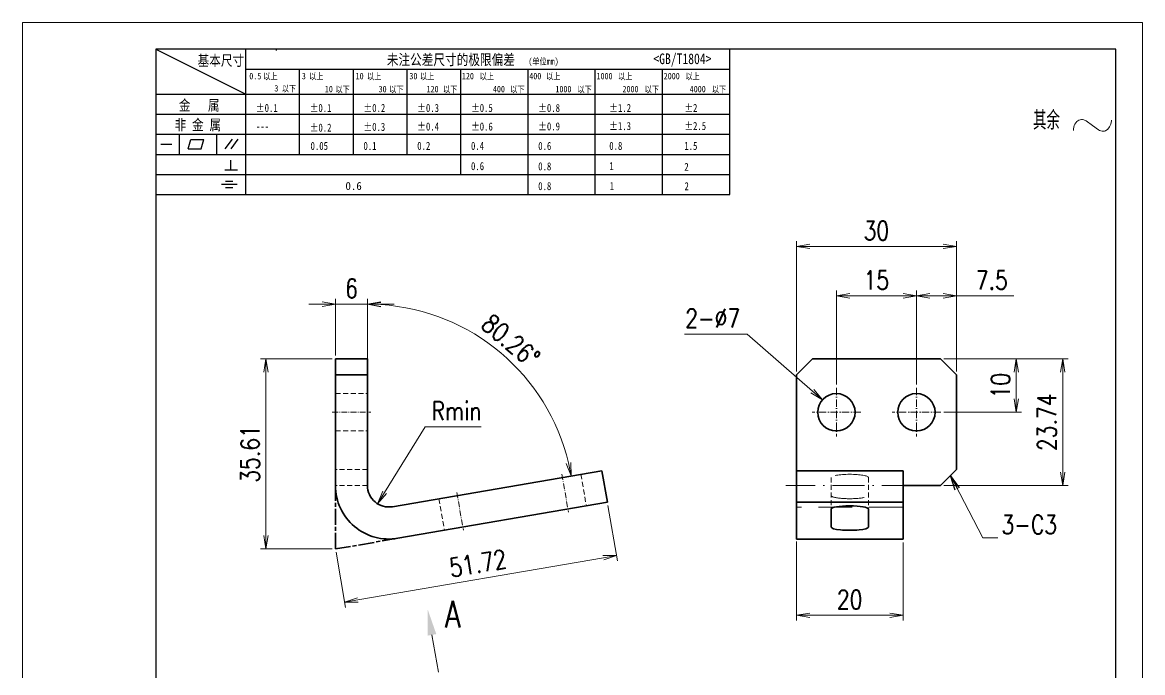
# Model space of a CAD drawing. Header units: millimetres. Extents: x 1333 to 78972, y -42879 to -5704.
# Drawn here: x 76003.6 to 76213.6, y -21623.9 to -21502.1 of the extents above; entities that cross this region are included whole.
import ezdxf
from ezdxf.enums import TextEntityAlignment as Align

# ---------------------------------------------------------------- set-up
doc = ezdxf.new("R2010")
doc.units = ezdxf.units.MM
doc.header["$LTSCALE"] = 0.5
for name, pattern in [('AM_ISO02W050x2', [3.75, 3, -0.75]), ('AM_ISO08W050x2', [9, 6, -0.75, 1.5, -0.75]), ('DASHDOT', [18.5, 12, -3, 0.5, -3]), ('DASHED', [19.05, 12.7, -6.35]), ('DOT2', [0.125, 0, -0.125])]:
    doc.linetypes.add(name, pattern=pattern)
for name, color, linetype, lineweight in [('中心线', 2, 'AM_ISO08W050x2', 18), ('图框', 7, 'Continuous', 18), ('标注线', 3, 'Continuous', 18), ('粗实线', 7, 'Continuous', 35), ('粗点划线', 6, 'AM_ISO08W050x2', 35), ('虚线', 1, 'AM_ISO02W050x2', 18)]:
    doc.layers.add(name, color=color, linetype=linetype, lineweight=lineweight)
doc.layers.add('图框文字', color=7, linetype='Continuous')
doc.layers.add('打印-禁用', color=7, linetype='Continuous', lineweight=15, plot=False)
doc.styles.add('DIM', font='romans.shx', dxfattribs={"width": 0.8, "bigfont": 'bigfont.shx'})
doc.styles.get("Standard").update_dxf_attribs({"font": 'simplex.shx'})
doc.styles.add('国标', font='simfang.ttf', dxfattribs={"width": 0.8})
doc.styles.add('机械长仿宋', font='gbenor.shx', dxfattribs={"height": 1, "bigfont": 'gbcbig.shx'})
doc.dimstyles.new('XR 1-1', dxfattribs={"dimtxt": 3.5, "dimasz": 2.5, "dimexe": 1, "dimexo": 0.625, "dimgap": 1.2, "dimtad": 1, "dimtoh": 1, "dimdsep": 46, "dimtxsty": 'DIM', "dimblk": 'OPEN', "dimcen": 0, "dimclrd": 8, "dimclre": 8, "dimclrt": 2, "dimazin": 2, "dimtfac": 0.5, "dimtmove": 0, "dimatfit": 3, "dimldrblk": 'OPEN', "dimfxl": 1, "dimtolj": 2, "dimlwd": 18, "dimlwe": 18, "dimarcsym": 0})
doc.dimstyles.new('XR 1-1$0', dxfattribs={"dimtxt": 3.5, "dimasz": 2.5, "dimexe": 1, "dimexo": 0.625, "dimgap": 1.2, "dimtad": 1, "dimzin": 9, "dimdsep": 46, "dimtxsty": 'DIM', "dimblk": 'OPEN', "dimcen": 0, "dimclrd": 8, "dimclre": 8, "dimclrt": 2, "dimazin": 2, "dimtfac": 0.5, "dimtmove": 0, "dimatfit": 3, "dimldrblk": 'OPEN', "dimfxl": 1, "dimtolj": 2, "dimlwd": 18, "dimlwe": 18, "dimarcsym": 0})
doc.dimstyles.new('XR 1-1$3', dxfattribs={"dimtxt": 3.5, "dimasz": 2.5, "dimexe": 1, "dimexo": 0.625, "dimgap": 1.2, "dimtad": 1, "dimtoh": 1, "dimdsep": 46, "dimtxsty": 'DIM', "dimblk": 'OPEN', "dimcen": 0, "dimclrd": 8, "dimclre": 8, "dimclrt": 2, "dimazin": 2, "dimtfac": 0.5, "dimtofl": 0, "dimtmove": 0, "dimatfit": 3, "dimldrblk": 'OPEN', "dimfxl": 1, "dimtolj": 2, "dimlwd": 18, "dimlwe": 18, "dimarcsym": 0})
doc.dimstyles.new('XR 1-1$4', dxfattribs={"dimtxt": 3.5, "dimasz": 2.5, "dimexe": 1, "dimexo": 0.625, "dimgap": 1.2, "dimtad": 1, "dimtoh": 1, "dimdsep": 46, "dimtxsty": 'DIM', "dimblk": 'OPEN', "dimcen": 0, "dimclrd": 8, "dimclre": 8, "dimclrt": 2, "dimazin": 2, "dimtfac": 0.5, "dimtofl": 0, "dimtmove": 0, "dimatfit": 3, "dimldrblk": 'OPEN', "dimfxl": 1, "dimtolj": 2, "dimlwd": 18, "dimlwe": 18, "dimarcsym": 0})

# ---------------------------------------------------------------- blocks, each defined once
blk = doc.blocks.new('GZDEH零件A4图框V01版')
at = {"layer": '图框文字', "linetype": 'Continuous'}
for p, q in [((25, 292), (25, 13.5)), ((205, 292), (25, 292)), ((205, 13.5), (205, 292))]:
    blk.add_line(p, q, dxfattribs=at)
at = {"layer": '图框文字', "color": 9}
for p, q in [((25, 292), (41.88, 283.54)), ((41.88, 264.79), (41.88, 292)), ((47.66, 291.75), (47.66, 292)), ((132.6, 264.79), (132.6, 292)), ((41.88, 288.22), (132.6, 288.22)), ((51.96, 272.29), (51.96, 288.22)), ((62.04, 272.29), (62.04, 288.22)), ((72.12, 272.29), (72.12, 288.22)), ((82.2, 268.54), (82.2, 288.22)), ((94.8, 264.79), (94.8, 288.22)), ((107.4, 264.79), (107.4, 288.22)), ((120, 264.79), (120, 288.22)), ((25, 283.54), (132.6, 283.54)), ((25, 279.79), (132.6, 279.79)), ((25, 276.04), (132.6, 276.04)), ((29.43, 272.34), (29.43, 276.04)), ((36.42, 272.34), (36.42, 276.04)), ((38.03, 273.3), (39.36, 275.16)), ((39.11, 273.3), (40.45, 275.16)), ((25.94, 274.19), (28, 274.19)), ((31.1, 273.3), (31.58, 275.09)), ((31.1, 273.3), (33.51, 273.3)), ((31.58, 275.09), (33.99, 275.09)), ((33.51, 273.3), (33.99, 275.09)), ((25, 272.29), (132.6, 272.29)), ((39.09, 269.41), (39.09, 271.18)), ((37.93, 269.41), (40.32, 269.41)), ((25, 268.54), (132.6, 268.54)), ((38.08, 267.29), (39.43, 267.29)), ((25, 264.79), (132.6, 264.79)), ((37.3, 266.69), (40.28, 266.69)), ((38.08, 266.09), (39.44, 266.09))]:
    blk.add_line(p, q, dxfattribs=at)
at = {"layer": '打印-禁用', "linetype": 'Continuous'}
for p, q in [((0, 297), (0, 0)), ((210, 297), (0, 297)), ((210, 297), (210, 0))]:
    blk.add_line(p, q, dxfattribs=at)
at = {"layer": '图框文字', "color": 9, "style": '国标', "width": 0.8}
for s, height, p in [('基本尺寸', 2, (32.84, 288.88)), ('未注公差尺寸的极限偏差', 2, (68.32, 289.02)), ('<GB/T1804>', 2, (118.29, 289.19)), ('30', 1.2, (72.55, 286.35)), ('金   属', 2, (29.33, 280.48)), ('±0.1', 1.5, (43.78, 280.23)), ('±0.1', 1.5, (53.86, 280.23)), ('±0.2', 1.5, (63.94, 280.23)), ('±0.3', 1.5, (74.02, 280.23)), ('±0.5', 1.5, (84.1, 280.23)), ('±0.8', 1.5, (96.7, 280.23)), ('±1.2', 1.5, (110.02, 280.23)), ('±2', 1.5, (124.09, 280.23)), ('非 金 属', 2, (28.53, 276.82)), ('---', 1.5, (43.78, 276.81)), ('±0.2', 1.5, (53.86, 276.54)), ('±0.3', 1.5, (63.94, 276.69)), ('±0.4', 1.5, (74.02, 276.75)), ('±0.6', 1.5, (84.1, 276.75)), ('±0.9', 1.5, (96.7, 276.78)), ('±1.3', 1.5, (110.02, 276.84)), ('±2.5', 1.5, (124.09, 276.85)), ('0.1', 1.5, (63.94, 273.12)), ('0.2', 1.5, (74.02, 273.13)), ('0.4', 1.5, (84.1, 273.13)), ('0.6', 1.5, (96.7, 273.11)), ('0.8', 1.5, (110.02, 273.13)), ('1.5', 1.5, (124.09, 273.12)), ('0.6', 1.5, (84.1, 269.33)), ('0.8', 1.5, (96.7, 269.3)), ('1', 1.5, (110.02, 269.34)), ('2', 1.5, (124.09, 269.2)), ('0.8', 1.5, (96.7, 265.59)), ('1', 1.5, (110.1, 265.6)), ('2', 1.5, (124.13, 265.57))]:
    blk.add_text(s, height=height, dxfattribs=at).set_placement(p)
at = {"layer": '图框文字', "color": 9, "lineweight": 15, "style": '国标', "width": 0.8}
for s, p in [('0.5', (42.54, 286.35)), ('以上', (45.15, 286.3)), ('3', (52.39, 286.35)), ('以上', (53.76, 286.3)), ('10', (62.47, 286.35)), ('以上', (64.6, 286.3)), ('以上', (74.53, 286.3)), ('120', (82.39, 286.35)), ('以上', (85.72, 286.3)), ('400', (95.03, 286.35)), ('以上', (98.19, 286.3)), ('1000', (107.63, 286.35)), ('以上', (111.67, 286.3)), ('2000', (120.23, 286.35)), ('以上', (124.31, 286.3)), ('3', (47.24, 284.06)), ('以下', (48.61, 284.01)), ('10', (56.7, 283.92)), ('以下', (58.69, 283.87)), ('30', (66.78, 283.92)), ('以下', (68.77, 283.87)), ('120', (75.77, 283.92)), ('以下', (78.85, 283.87)), ('400', (88.21, 283.92)), ('以下', (91.45, 283.87)), ('1000', (99.92, 283.92)), ('以下', (104.05, 283.87)), ('2000', (112.5, 283.92)), ('以下', (116.65, 283.87)), ('4000', (125.1, 283.92)), ('以下', (129.25, 283.87))]:
    blk.add_text(s, height=1.2, dxfattribs=at).set_placement(p)
at = {"layer": '图框文字', "color": 9, "lineweight": 13, "style": '国标'}
blk.add_text('0.6', height=1.5, dxfattribs=at).set_placement((60.56, 265.61))
at = {"layer": '图框文字', "color": 9, "lineweight": 15, "insert": (94.85, 290.31), "char_height": 1.2, "width": 8.7957, "attachment_point": 1, "style": '国标'}
blk.add_mtext('(单位mm)', dxfattribs=at)
at = {"layer": '图框文字', "color": 9, "insert": (54.02, 273.09), "char_height": 1.5, "width": 5.1982, "attachment_point": 7, "style": '国标'}
blk.add_mtext('0.05', dxfattribs=at)
blk = doc.blocks.new('DEH A4')
at = {"layer": '图框'}
blk.add_blockref('GZDEH零件A4图框V01版', (0, 0), dxfattribs=at)
blk = doc.blocks.new('其余不去材料')
at = {"layer": '标注线', "color": 2, "lineweight": 13}
for points in [[(0, 0.17), (0.01, 0.48), (0.07, 0.79), (0.16, 1.09), (0.28, 1.36), (0.44, 1.6), (0.62, 1.8), (0.82, 1.97), (1.04, 2.09), (1.26, 2.17), (1.49, 2.21), (1.72, 2.21), (1.94, 2.17), (2.37, 1.97), (2.41, 1.95)], [(2.41, 1.95), (3.55, 1.11), (4.7, 0.27)], [(4.7, 0.27), (4.91, 0.14), (5.14, 0.05), (5.37, 0), (5.6, 0), (5.82, 0.04), (6.04, 0.11), (6.45, 0.38), (6.79, 0.8), (7.02, 1.34), (7.11, 1.95), (7.11, 2.09)]]:
    blk.add_lwpolyline(points, dxfattribs=at)
at = {"layer": '标注线', "color": 7, "linetype": 'DOT2', "style": '机械长仿宋'}
blk.add_text('其余', height=3.5, dxfattribs=at).set_placement((-7.56, 0.3))
blk = doc.blocks.new('_Open')
at = {"color": 0, "linetype": 'ByBlock', "lineweight": -2}
for p, q in [((-1, 0.167), (0, 0)), ((-1, -0.167), (0, 0)), ((0, 0), (-1, 0))]:
    blk.add_line(p, q, dxfattribs=at)
blk = doc.blocks.new('*D679')
at = {"layer": 'Defpoints', "color": 0, "transparency": 16777216}
for p in [(76068.33, -21554.87), (76062.33, -21565.12), (76068.33, -21565.12)]:
    blk.add_point(p, dxfattribs=at)
at = {"layer": '标注线', "color": 8, "lineweight": 18, "transparency": 16777216}
for p, q in [((76062.33, -21564.49), (76062.33, -21553.87)), ((76068.33, -21564.49), (76068.33, -21553.87)), ((76059.83, -21554.87), (76057.33, -21554.87)), ((76062.33, -21554.87), (76068.33, -21554.87)), ((76070.83, -21554.87), (76073.33, -21554.87))]:
    blk.add_line(p, q, dxfattribs=at)
at = {"layer": '标注线', "color": 8, "lineweight": 18, "transparency": 16777216, "xscale": 2.5, "yscale": 2.5, "zscale": 2.5}
blk.add_blockref('_Open', (76062.33, -21554.87), dxfattribs=at)
at = {"layer": '标注线', "color": 8, "lineweight": 18, "transparency": 16777216, "xscale": 2.5, "yscale": 2.5, "zscale": 2.5, "rotation": 180}
blk.add_blockref('_Open', (76068.33, -21554.87), dxfattribs=at)
at = {"layer": '标注线', "color": 2, "transparency": 16777216, "insert": (76065.33, -21551.92), "char_height": 3.5, "attachment_point": 5, "style": 'DIM'}
blk.add_mtext('\\A2;6', dxfattribs=at)
blk = doc.blocks.new('*D680')
at = {"layer": 'Defpoints', "color": 0, "transparency": 16777216}
for p in [(76113.3, -21591.97), (76062.33, -21600.73), (76115.01, -21601.94)]:
    blk.add_point(p, dxfattribs=at)
at = {"layer": '标注线', "color": 8, "lineweight": 18, "transparency": 16777216}
for p, q in [((76113.4, -21592.59), (76115.18, -21602.93)), ((76062.43, -21601.34), (76064.21, -21611.68)), ((76066.5, -21610.27), (76112.54, -21602.37))]:
    blk.add_line(p, q, dxfattribs=at)
at = {"layer": '标注线', "color": 8, "lineweight": 18, "transparency": 16777216, "xscale": 2.5, "yscale": 2.5, "zscale": 2.5}
for p, rotation in [((76115.01, -21601.94), 9.74443335497679), ((76064.04, -21610.7), 189.7444333549768)]:
    blk.add_blockref('_Open', p, dxfattribs=dict(at, rotation=rotation))
at = {"layer": '标注线', "color": 2, "transparency": 16777216, "insert": (76089.02, -21603.41), "char_height": 3.5, "attachment_point": 5, "rotation": 9.7444, "style": 'DIM'}
blk.add_mtext('\\A2;51.72', dxfattribs=at)
blk = doc.blocks.new('*D681')
at = {"layer": 'Defpoints', "color": 0, "transparency": 16777216}
for p in [(76049.29, -21565.12), (76062.33, -21565.12), (76062.33, -21600.73)]:
    blk.add_point(p, dxfattribs=at)
at = {"layer": '标注线', "color": 8, "lineweight": 18, "transparency": 16777216}
for p, q in [((76061.7, -21565.12), (76048.29, -21565.12)), ((76049.29, -21598.23), (76049.29, -21567.62)), ((76061.7, -21600.73), (76048.29, -21600.73))]:
    blk.add_line(p, q, dxfattribs=at)
at = {"layer": '标注线', "color": 8, "lineweight": 18, "transparency": 16777216, "xscale": 2.5, "yscale": 2.5, "zscale": 2.5}
for p, rotation in [((76049.29, -21565.12), 90), ((76049.29, -21600.73), 270)]:
    blk.add_blockref('_Open', p, dxfattribs=dict(at, rotation=rotation))
at = {"layer": '标注线', "color": 2, "transparency": 16777216, "insert": (76046.34, -21582.92), "char_height": 3.5, "attachment_point": 5, "rotation": 90, "style": 'DIM'}
blk.add_mtext('\\A2;35.61', dxfattribs=at)
blk = doc.blocks.new('*D682')
at = {"layer": 'Defpoints', "color": 0, "transparency": 16777216}
for p in [(76072.33, -21588.86), (76070.23, -21592.27)]:
    blk.add_point(p, dxfattribs=at)
at = {"layer": '标注线', "color": 8, "lineweight": 18, "transparency": 16777216}
for p, q in [((76079.13, -21577.82), (76071.54, -21590.14)), ((76089.66, -21577.82), (76079.13, -21577.82))]:
    blk.add_line(p, q, dxfattribs=at)
at = {"layer": '标注线', "color": 8, "lineweight": 18, "transparency": 16777216, "xscale": 2.5, "yscale": 2.5, "zscale": 2.5, "rotation": 238.3561016923709}
blk.add_blockref('_Open', (76070.23, -21592.27), dxfattribs=at)
at = {"layer": '标注线', "color": 2, "transparency": 16777216, "insert": (76085, -21574.87), "char_height": 3.5, "attachment_point": 5, "style": 'DIM'}
blk.add_mtext('\\A2;{\\Fromans,bigfont|c134;Rmin}', dxfattribs=at)
blk = doc.blocks.new('*D683')
at = {"layer": 'Defpoints', "color": 0, "transparency": 16777216}
for p in [(76068.33, -21568.12), (76099.47, -21570.57), (76112.28, -21586.06), (76068.33, -21588.86), (76073, -21592.81)]:
    blk.add_point(p, dxfattribs=at)
at = {"layer": '标注线', "color": 8, "lineweight": 18, "transparency": 16777216}
blk.add_line((76068.33, -21567.49), (76068.33, -21553.87), dxfattribs=at)
blk.add_arc((76068.33, -21593.61), 38.74, 13.4426, 86.3018, dxfattribs=at)
at = {"layer": '标注线', "color": 8, "lineweight": 18, "transparency": 16777216, "xscale": 2.5, "yscale": 2.5, "zscale": 2.5}
for p, rotation in [((76068.33, -21554.87), 178.1509197826612), ((76106.51, -21587.05), 281.593513572335)]:
    blk.add_blockref('_Open', p, dxfattribs=dict(at, rotation=rotation))
at = {"layer": '标注线', "color": 2, "transparency": 16777216, "insert": (76095.19, -21561.73), "char_height": 3.5, "attachment_point": 5, "rotation": 319.8722, "style": 'DIM'}
blk.add_mtext('\\A2;80.26°', dxfattribs=at)
blk = doc.blocks.new('*D684')
at = {"layer": 'Defpoints', "color": 0, "transparency": 16777216}
for p in [(76171.23, -21553.31), (76156.23, -21570.57), (76171.23, -21570.57)]:
    blk.add_point(p, dxfattribs=at)
at = {"layer": '标注线', "color": 8, "lineweight": 18, "transparency": 16777216}
for p, q in [((76156.23, -21569.94), (76156.23, -21552.31)), ((76158.73, -21553.31), (76168.73, -21553.31)), ((76171.23, -21569.94), (76171.23, -21552.31))]:
    blk.add_line(p, q, dxfattribs=at)
at = {"layer": '标注线', "color": 8, "lineweight": 18, "transparency": 16777216, "xscale": 2.5, "yscale": 2.5, "zscale": 2.5, "rotation": 180}
blk.add_blockref('_Open', (76156.23, -21553.31), dxfattribs=at)
at = {"layer": '标注线', "color": 8, "lineweight": 18, "transparency": 16777216, "xscale": 2.5, "yscale": 2.5, "zscale": 2.5}
blk.add_blockref('_Open', (76171.23, -21553.31), dxfattribs=at)
at = {"layer": '标注线', "color": 2, "transparency": 16777216, "insert": (76163.73, -21550.36), "char_height": 3.5, "attachment_point": 5, "style": 'DIM'}
blk.add_mtext('\\A2;15', dxfattribs=at)
blk = doc.blocks.new('*D685')
at = {"layer": 'Defpoints', "color": 0, "transparency": 16777216}
for p in [(76178.73, -21553.31), (76178.73, -21568.12), (76171.23, -21570.57)]:
    blk.add_point(p, dxfattribs=at)
at = {"layer": '标注线', "color": 8, "lineweight": 18, "transparency": 16777216}
for p, q in [((76171.23, -21569.94), (76171.23, -21552.31)), ((76173.73, -21553.31), (76176.23, -21553.31)), ((76178.73, -21567.49), (76178.73, -21552.31)), ((76178.73, -21553.31), (76189.5, -21553.31))]:
    blk.add_line(p, q, dxfattribs=at)
at = {"layer": '标注线', "color": 8, "lineweight": 18, "transparency": 16777216, "xscale": 2.5, "yscale": 2.5, "zscale": 2.5, "rotation": 180}
blk.add_blockref('_Open', (76171.23, -21553.31), dxfattribs=at)
at = {"layer": '标注线', "color": 8, "lineweight": 18, "transparency": 16777216, "xscale": 2.5, "yscale": 2.5, "zscale": 2.5}
blk.add_blockref('_Open', (76178.73, -21553.31), dxfattribs=at)
at = {"layer": '标注线', "color": 2, "transparency": 16777216, "insert": (76185.36, -21550.36), "char_height": 3.5, "attachment_point": 5, "style": 'DIM'}
blk.add_mtext('\\A2;7.5', dxfattribs=at)
blk = doc.blocks.new('*D686')
at = {"layer": 'Defpoints', "color": 0, "transparency": 16777216}
for p in [(76175.73, -21565.12), (76189.96, -21565.12), (76175.78, -21575.12)]:
    blk.add_point(p, dxfattribs=at)
at = {"layer": '标注线', "color": 8, "lineweight": 18, "transparency": 16777216}
for p, q in [((76176.35, -21565.12), (76190.96, -21565.12)), ((76189.96, -21572.62), (76189.96, -21567.62)), ((76176.4, -21575.12), (76190.96, -21575.12))]:
    blk.add_line(p, q, dxfattribs=at)
at = {"layer": '标注线', "color": 8, "lineweight": 18, "transparency": 16777216, "xscale": 2.5, "yscale": 2.5, "zscale": 2.5}
for p, rotation in [((76189.96, -21565.12), 90), ((76189.96, -21575.12), 270)]:
    blk.add_blockref('_Open', p, dxfattribs=dict(at, rotation=rotation))
at = {"layer": '标注线', "color": 2, "transparency": 16777216, "insert": (76187.01, -21570.12), "char_height": 3.5, "attachment_point": 5, "rotation": 90, "style": 'DIM'}
blk.add_mtext('\\A2;10', dxfattribs=at)
blk = doc.blocks.new('*D687')
at = {"layer": 'Defpoints', "color": 0, "transparency": 16777216}
for p in [(76175.73, -21565.12), (76175.73, -21588.86), (76198.65, -21588.86)]:
    blk.add_point(p, dxfattribs=at)
at = {"layer": '标注线', "color": 8, "lineweight": 18, "transparency": 16777216}
for p, q in [((76176.35, -21565.12), (76199.65, -21565.12)), ((76198.65, -21567.62), (76198.65, -21586.36)), ((76176.35, -21588.86), (76199.65, -21588.86))]:
    blk.add_line(p, q, dxfattribs=at)
at = {"layer": '标注线', "color": 8, "lineweight": 18, "transparency": 16777216, "xscale": 2.5, "yscale": 2.5, "zscale": 2.5}
for p, rotation in [((76198.65, -21565.12), 90), ((76198.65, -21588.86), 270)]:
    blk.add_blockref('_Open', p, dxfattribs=dict(at, rotation=rotation))
at = {"layer": '标注线', "color": 2, "transparency": 16777216, "insert": (76195.7, -21576.99), "char_height": 3.5, "attachment_point": 5, "rotation": 90, "style": 'DIM'}
blk.add_mtext('\\A2;23.74', dxfattribs=at)
blk = doc.blocks.new('*D688')
at = {"layer": 'Defpoints', "color": 0, "transparency": 16777216}
for p in [(76148.73, -21544.05), (76148.73, -21568.12), (76178.73, -21568.12)]:
    blk.add_point(p, dxfattribs=at)
at = {"layer": '标注线', "color": 8, "lineweight": 18, "transparency": 16777216}
for p, q in [((76148.73, -21567.49), (76148.73, -21543.05)), ((76178.73, -21567.49), (76178.73, -21543.05)), ((76176.23, -21544.05), (76151.23, -21544.05))]:
    blk.add_line(p, q, dxfattribs=at)
at = {"layer": '标注线', "color": 8, "lineweight": 18, "transparency": 16777216, "xscale": 2.5, "yscale": 2.5, "zscale": 2.5, "rotation": 180}
blk.add_blockref('_Open', (76148.73, -21544.05), dxfattribs=at)
at = {"layer": '标注线', "color": 8, "lineweight": 18, "transparency": 16777216, "xscale": 2.5, "yscale": 2.5, "zscale": 2.5}
blk.add_blockref('_Open', (76178.73, -21544.05), dxfattribs=at)
at = {"layer": '标注线', "color": 2, "transparency": 16777216, "insert": (76163.73, -21541.1), "char_height": 3.5, "attachment_point": 5, "style": 'DIM'}
blk.add_mtext('\\A2;30', dxfattribs=at)
blk = doc.blocks.new('*D689')
at = {"layer": 'Defpoints', "color": 0, "transparency": 16777216}
for p in [(76148.73, -21598.72), (76168.73, -21598.86), (76168.73, -21613.15)]:
    blk.add_point(p, dxfattribs=at)
at = {"layer": '标注线', "color": 8, "lineweight": 18, "transparency": 16777216}
for p, q in [((76148.73, -21599.35), (76148.73, -21614.15)), ((76168.73, -21599.49), (76168.73, -21614.15)), ((76151.23, -21613.15), (76166.23, -21613.15))]:
    blk.add_line(p, q, dxfattribs=at)
at = {"layer": '标注线', "color": 8, "lineweight": 18, "transparency": 16777216, "xscale": 2.5, "yscale": 2.5, "zscale": 2.5, "rotation": 180}
blk.add_blockref('_Open', (76148.73, -21613.15), dxfattribs=at)
at = {"layer": '标注线', "color": 8, "lineweight": 18, "transparency": 16777216, "xscale": 2.5, "yscale": 2.5, "zscale": 2.5}
blk.add_blockref('_Open', (76168.73, -21613.15), dxfattribs=at)
at = {"layer": '标注线', "color": 2, "transparency": 16777216, "insert": (76158.73, -21610.2), "char_height": 3.5, "attachment_point": 5, "style": 'DIM'}
blk.add_mtext('\\A2;20', dxfattribs=at)
blk = doc.blocks.new('*D690')
at = {"layer": 'Defpoints', "color": 0, "transparency": 16777216}
for p in [(76153.6, -21572.81), (76158.86, -21577.43)]:
    blk.add_point(p, dxfattribs=at)
at = {"layer": '标注线', "color": 8, "lineweight": 18, "transparency": 16777216}
for p, q in [((76127.77, -21560.47), (76139.51, -21560.47)), ((76139.51, -21560.47), (76151.72, -21571.17))]:
    blk.add_line(p, q, dxfattribs=at)
at = {"layer": '标注线', "color": 8, "lineweight": 18, "transparency": 16777216, "xscale": 2.5, "yscale": 2.5, "zscale": 2.5, "rotation": 318.7831848414625}
blk.add_blockref('_Open', (76153.6, -21572.81), dxfattribs=at)
at = {"layer": '标注线', "color": 2, "transparency": 16777216, "insert": (76133.04, -21557.52), "char_height": 3.5, "attachment_point": 5, "style": 'DIM'}
blk.add_mtext('\\A2;{\\Fromans,bigfont|c134;2-}∅7', dxfattribs=at)

msp = doc.modelspace()

# ---------------------------------------------------------------- linework, layer by layer
at = {"layer": '中心线', "linetype": 'DASHDOT', "ltscale": 0.2275}
for p, q in [((76156.23, -21570.57), (76156.23, -21579.67)), ((76171.23, -21570.57), (76171.23, -21579.67))]:
    msp.add_line(p, q, dxfattribs=at)
at = {"layer": '中心线', "linetype": 'DASHDOT', "ltscale": 0.18}
for p, q in [((76061.725, -21575.12), (76068.925, -21575.12)), ((76104.787, -21586.74), (76106.005, -21593.836)), ((76085.075, -21590.125), (76086.294, -21597.221))]:
    msp.add_line(p, q, dxfattribs=at)
at = {"layer": '中心线', "linetype": 'DASHDOT', "ltscale": 0.227501}
for p, q in [((76160.78, -21575.12), (76151.68, -21575.12)), ((76175.78, -21575.12), (76166.68, -21575.12))]:
    msp.add_line(p, q, dxfattribs=at)
at = {"layer": '中心线', "linetype": 'DASHDOT'}
msp.add_line((76170.73, -21588.864), (76146.729, -21588.864), dxfattribs=at)
at = {"layer": '标注线', "ltscale": 0.176714}
msp.add_line((76080.41, -21616.813), (76081.607, -21623.78), dxfattribs=at)
at = {"layer": '标注线'}
msp.add_solid([(76081.224, -21616.674), (76079.576, -21611.953), (76079.597, -21616.953)], dxfattribs=at)
at = {"layer": '粗实线', "ltscale": 0.075}
for p, q in [((76062.325, -21568.12), (76062.325, -21565.12)), ((76068.325, -21568.12), (76068.325, -21565.12))]:
    msp.add_line(p, q, dxfattribs=at)
at = {"layer": '粗实线', "ltscale": 0.15}
for p, q in [((76068.325, -21565.12), (76062.325, -21565.12)), ((76068.325, -21568.12), (76062.325, -21568.12)), ((76113.296, -21591.975), (76112.28, -21586.061))]:
    msp.add_line(p, q, dxfattribs=at)
at = {"layer": '粗实线', "ltscale": 0.106066}
for p, q in [((76148.73, -21568.12), (76151.73, -21565.12)), ((76178.73, -21568.12), (76175.73, -21565.12)), ((76175.73, -21588.864), (76178.73, -21585.864))]:
    msp.add_line(p, q, dxfattribs=at)
at = {"layer": '粗实线'}
for p, q in [((76175.73, -21565.12), (76151.73, -21565.12)), ((76062.325, -21568.12), (76062.325, -21588.865)), ((76068.325, -21588.864), (76068.325, -21568.12)), ((76112.28, -21586.061), (76073.002, -21592.807)), ((76168.73, -21586.061), (76148.73, -21586.061)), ((76074.018, -21598.72), (76113.296, -21591.975)), ((76168.73, -21591.975), (76148.73, -21591.975)), ((76148.73, -21598.864), (76168.73, -21598.864))]:
    msp.add_line(p, q, dxfattribs=at)
at = {"layer": '粗实线', "ltscale": 0.448541}
msp.add_line((76148.73, -21586.061), (76148.73, -21568.12), dxfattribs=at)
at = {"layer": '粗实线', "ltscale": 0.443616}
msp.add_line((76178.73, -21585.864), (76178.73, -21568.12), dxfattribs=at)
at = {"layer": '粗实线', "ltscale": 0.147836}
for p, q in [((76148.73, -21591.975), (76148.73, -21586.061)), ((76168.73, -21591.975), (76168.73, -21586.061))]:
    msp.add_line(p, q, dxfattribs=at)
at = {"layer": '粗实线', "ltscale": 0.175}
msp.add_line((76168.73, -21588.864), (76175.73, -21588.864), dxfattribs=at)
at = {"layer": '粗实线', "ltscale": 0.168632}
for p, q in [((76148.73, -21598.72), (76148.73, -21591.975)), ((76168.73, -21591.975), (76168.73, -21598.72))]:
    msp.add_line(p, q, dxfattribs=at)
at = {"layer": '粗实线', "ltscale": 0.084627}
for p, q in [((76155.23, -21596.629), (76155.23, -21593.244)), ((76162.23, -21593.244), (76162.23, -21596.629))]:
    msp.add_line(p, q, dxfattribs=at)
at = {"layer": '粗实线', "ltscale": 0.003607}
for p, q in [((76148.73, -21598.864), (76148.73, -21598.72)), ((76168.73, -21598.864), (76168.73, -21598.72))]:
    msp.add_line(p, q, dxfattribs=at)
at = {"layer": '粗实线'}
for centre in [(76156.23, -21575.12), (76171.23, -21575.12)]:
    msp.add_circle(centre, 3.5, dxfattribs=at)
for radius in [10, 4]:
    msp.add_arc((76072.325, -21588.864), radius, 180, 279.74443, dxfattribs=at)
for centre, start_param, end_param in [((76158.73, -21593.244), 3.1415927, 6.2831853), ((76158.73, -21596.629), 6.2831853, 9.424778)]:
    msp.add_ellipse(centre, major_axis=(-3.5, 0), ratio=0.1692538, start_param=start_param, end_param=end_param, dxfattribs=at)
at = {"layer": '粗点划线'}
for p, q in [((76062.325, -21600.728), (76062.325, -21588.865)), ((76074.018, -21598.72), (76062.325, -21600.728))]:
    msp.add_line(p, q, dxfattribs=at)
at = {"layer": '虚线', "linetype": 'DASHED', "ltscale": 0.15}
for p, q in [((76068.325, -21568.12), (76062.325, -21568.12)), ((76062.325, -21571.62), (76068.325, -21571.62)), ((76062.325, -21571.62), (76068.325, -21571.62)), ((76062.325, -21578.62), (76068.325, -21578.62)), ((76062.325, -21578.62), (76068.325, -21578.62)), ((76068.325, -21585.864), (76062.325, -21585.864)), ((76108.338, -21586.738), (76109.353, -21592.652)), ((76068.325, -21588.864), (76062.325, -21588.864)), ((76081.727, -21591.308), (76082.743, -21597.222))]:
    msp.add_line(p, q, dxfattribs=at)
at = {"layer": '虚线', "linetype": 'DASHED', "ltscale": 0.147836}
for p, q in [((76155.23, -21587.331), (76155.23, -21593.244)), ((76162.23, -21587.331), (76162.23, -21593.244))]:
    msp.add_line(p, q, dxfattribs=at)
at = {"layer": '虚线', "linetype": 'DASHED'}
msp.add_line((76168.73, -21592.864), (76148.73, -21592.864), dxfattribs=at)
for centre, start_param, end_param in [((76158.73, -21587.331), 3.1415927, 6.2831853), ((76158.73, -21590.716), 6.2831853, 9.424778)]:
    msp.add_ellipse(centre, major_axis=(-3.5, 0), ratio=0.1692538, start_param=start_param, end_param=end_param, dxfattribs=at)

# ---------------------------------------------------------------- block references
at = {"layer": '图框'}
msp.add_blockref('DEH A4', (76003.632, -21799.092), dxfattribs=at)
at = {"layer": '标注线'}
msp.add_blockref('其余不去材料', (76200.664, -21522.48), dxfattribs=at)

# ---------------------------------------------------------------- texts
at = {"layer": '标注线', "width": 0.773064}
msp.add_text('A', height=5, dxfattribs=at).set_placement((76082.84, -21615.451), (76085.785, -21615.451), align=Align.FIT)
at = {"layer": '标注线', "color": 2, "insert": (76187.171, -21597.909), "char_height": 3.5, "attachment_point": 7, "style": 'DIM'}
msp.add_mtext('\\A2;{\\Fromans,bigfont|c134;3-}C3', dxfattribs=at)

# ---------------------------------------------------------------- dimensions: what is measured, and where the dimension line sits
at = {"layer": '标注线'}
for base, p1, p2, picture, middle in [((76148.73, -21544.052), (76178.73, -21568.12), (76148.73, -21568.12), '*D688', (76163.73, -21541.102)), ((76171.23, -21553.314), (76156.23, -21570.57), (76171.23, -21570.57), '*D684', (76163.73, -21550.364)), ((76178.73, -21553.314), (76171.23, -21570.57), (76178.73, -21568.12), '*D685', (76185.363, -21550.364)), ((76068.325, -21554.871), (76062.325, -21565.12), (76068.325, -21565.12), '*D679', (76065.325, -21551.921)), ((76168.73, -21613.149), (76148.73, -21598.72), (76168.73, -21598.864), '*D689', (76158.73, -21610.199))]:
    dim = msp.add_linear_dim(base=base, p1=p1, p2=p2, dimstyle='XR 1-1$0', dxfattribs=at)
    dim.commit()
    dim.dimension.update_dxf_attribs({"geometry": picture, "text_midpoint": middle})
dim = msp.add_angular_dim_2l(base=(76099.4674, -21570.5689), line1=((76112.2801, -21586.0615), (76073.002, -21592.8067)), line2=((76068.325, -21588.8645), (76068.325, -21568.1198)), dimstyle='XR 1-1', dxfattribs=at)
dim.commit()
dim.dimension.update_dxf_attribs({"geometry": '*D683', "text_midpoint": (76095.1936, -21561.7339)})
dim = msp.add_diameter_dim_2p(p1=(76158.863, -21577.426), p2=(76153.597, -21572.814), text='{\\Fromans,bigfont|c134;2-}<>', dimstyle='XR 1-1$3', dxfattribs=at)
dim.commit()
dim.dimension.update_dxf_attribs({"geometry": '*D690', "text_midpoint": (76133.041, -21560.472), "dimtype": 163})
for p2, distance, picture, middle in [((76062.325, -21565.12), 13.031, '*D681', (76046.344, -21582.924)), ((76113.296, -21591.975), -10.115, '*D680', (76089.023, -21603.413))]:
    dim = msp.add_aligned_dim(p1=(76062.325, -21600.728), p2=p2, distance=distance, dimstyle='XR 1-1$0', dxfattribs=at)
    dim.commit()
    dim.dimension.update_dxf_attribs({"geometry": picture, "text_midpoint": middle})
for base, p1, p2, picture, middle in [((76189.96, -21565.12), (76175.78, -21575.12), (76175.73, -21565.12), '*D686', (76187.01, -21570.12)), ((76198.65, -21588.864), (76175.73, -21565.12), (76175.73, -21588.864), '*D687', (76195.7, -21576.992))]:
    dim = msp.add_linear_dim(base=base, p1=p1, p2=p2, angle=90, dimstyle='XR 1-1$0', dxfattribs=at)
    dim.commit()
    dim.dimension.update_dxf_attribs({"geometry": picture, "text_midpoint": middle})
dim = msp.add_radius_dim(center=(76072.325, -21588.864), mpoint=(76070.226, -21592.27), text='{\\Fromans,bigfont|c134;Rmin}', dimstyle='XR 1-1$4', override={"dimtmove": 1}, dxfattribs=at)
dim.commit()
dim.dimension.update_dxf_attribs({"geometry": '*D682', "text_midpoint": (76079.131, -21577.821), "dimtype": 164})

# ---------------------------------------------------------------- leaders
msp.add_leader([(76177.608, -21586.986), (76183.672, -21598.608), (76186.472, -21598.608)], dimstyle='XR 1-1', override={"dimasz": 2.8, "dimexe": 0.69965, "dimexo": 0.69965, "dimgap": 0.69965}, dxfattribs=at)

doc.saveas('drawing.dxf')
